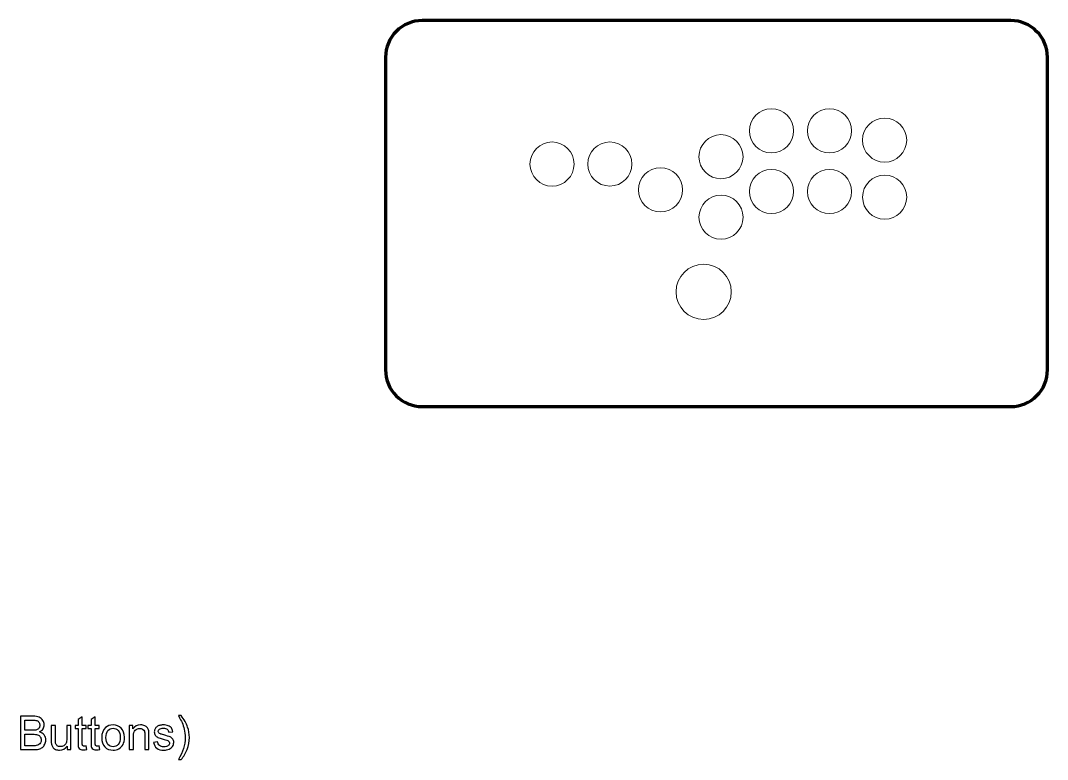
# Model space of a CAD drawing. Header units: millimetres. Extents: x 198 to 2323, y -968 to 148.
# Drawn here: x 1713 to 2271, y -702 to -300 of the extents above; entities that cross this region are included whole.
import ezdxf

# ---------------------------------------------------------------- set-up
doc = ezdxf.new("R2010")
doc.units = ezdxf.units.MM
doc.header["$MEASUREMENT"] = 0
doc.layers.add('Layer 1', color=7, linetype='Continuous')

msp = doc.modelspace()

# ---------------------------------------------------------------- linework, layer by layer
at = {"layer": 'Layer 1', "color": 250, "lineweight": 18}
for centre, major_axis, ratio in [((2121.1763, -359.9168), (0, 12.0001), 0.99999167), ((2152.7262, -359.9293), (0, 12.0001), 0.99999167), ((2182.7263, -364.9294), (0, 12.0001), 0.99999167), ((2093.7264, -373.9668), (0, 12.0001), 0.99999167), ((2001.8514, -377.9793), (0, 12.0001), 0.99999167), ((2033.3013, -377.9544), (0, 12.0001), 0.99999167), ((2060.8263, -391.9918), (0, 12.0001), 0.99999167), ((2121.1763, -392.9293), (0, 12.0001), 0.99999167), ((2152.7388, -392.9544), (0, 12.0001), 0.99999167), ((2182.7388, -395.9543), (0, 12.0001), 0.99999167), ((2093.7513, -406.9168), (0, 12.0001), 0.99999167), ((2084.3264, -447.4917), (0, 15), 1)]:
    msp.add_ellipse(centre, major_axis=major_axis, ratio=ratio, dxfattribs=at)
at = {"layer": 'Layer 1', "color": 250, "lineweight": 70}
msp.add_open_spline([(1931.2937, -299.9219), (1931.2937, -299.9219), (2251.2937, -299.9219), (2251.2937, -299.9219), (2262.2937, -299.9219), (2271.2937, -308.9219), (2271.2937, -319.9218), (2271.2937, -319.9218), (2271.2937, -489.922), (2271.2937, -489.922), (2271.2937, -500.9219), (2262.2937, -509.9219), (2251.2937, -509.9219), (2251.2937, -509.9219), (1931.2937, -509.9219), (1931.2937, -509.9219), (1920.2938, -509.9219), (1911.2937, -500.9219), (1911.2937, -489.922), (1911.2937, -489.922), (1911.2937, -319.9218), (1911.2937, -319.9218), (1911.2937, -308.9219), (1920.2938, -299.9219), (1931.2937, -299.9219)], degree=3, knots=[0, 0, 0, 0, 0.125, 0.125, 0.125, 0.25, 0.25, 0.25, 0.375, 0.375, 0.375, 0.5, 0.5, 0.5, 0.625, 0.625, 0.625, 0.75, 0.75, 0.75, 0.875, 0.875, 0.875, 1, 1, 1, 1], dxfattribs=at)
at = {"layer": 'Layer 1', "color": 250}
for points, knots in [([(1712.7894, -696.4707), (1712.7894, -696.4707), (1712.7894, -678.2843), (1712.7894, -678.2843), (1712.7894, -678.2843), (1719.6135, -678.2843), (1719.6135, -678.2843), (1721.0021, -678.2843), (1722.1154, -678.4663), (1722.9579, -678.8346), (1723.7961, -679.2029), (1724.4522, -679.7702), (1724.9264, -680.5364), (1725.4047, -681.2984), (1725.6418, -682.0985), (1725.6418, -682.9367), (1725.6418, -683.7114), (1725.4301, -684.4438), (1725.011, -685.1296), (1724.5919, -685.8154), (1723.9569, -686.37), (1723.106, -686.7933), (1724.2067, -687.115), (1725.0534, -687.6654), (1725.6418, -688.4443), (1726.2345, -689.219), (1726.5308, -690.1376), (1726.5308, -691.196), (1726.5308, -692.0511), (1726.3488, -692.8427), (1725.9889, -693.5751), (1725.6291, -694.3075), (1725.1846, -694.8705), (1724.6554, -695.2684), (1724.1263, -695.6621), (1723.4616, -695.9627), (1722.6658, -696.1659), (1721.8657, -696.3691), (1720.8878, -696.4707), (1719.7278, -696.4707), (1719.7278, -696.4707), (1712.7894, -696.4707), (1712.7894, -696.4707)], [0, 0, 0, 0, 0.07142857, 0.07142857, 0.07142857, 0.14285714, 0.14285714, 0.14285714, 0.21428571, 0.21428571, 0.21428571, 0.28571429, 0.28571429, 0.28571429, 0.35714286, 0.35714286, 0.35714286, 0.42857143, 0.42857143, 0.42857143, 0.5, 0.5, 0.5, 0.57142857, 0.57142857, 0.57142857, 0.64285714, 0.64285714, 0.64285714, 0.71428571, 0.71428571, 0.71428571, 0.78571429, 0.78571429, 0.78571429, 0.85714286, 0.85714286, 0.85714286, 0.92857143, 0.92857143, 0.92857143, 1, 1, 1, 1]), ([(1715.2024, -685.9297), (1715.2024, -685.9297), (1719.1352, -685.9297), (1719.1352, -685.9297), (1720.202, -685.9297), (1720.9682, -685.8577), (1721.4296, -685.718), (1722.0435, -685.536), (1722.5049, -685.2312), (1722.8139, -684.8079), (1723.123, -684.3845), (1723.2796, -683.8554), (1723.2796, -683.2161), (1723.2796, -682.6108), (1723.1357, -682.0774), (1722.8436, -681.6202), (1722.5557, -681.1587), (1722.1408, -680.8412), (1721.6032, -680.6719), (1721.0656, -680.5026), (1720.1427, -680.4179), (1718.8388, -680.4179), (1718.8388, -680.4179), (1715.2024, -680.4179), (1715.2024, -680.4179), (1715.2024, -680.4179), (1715.2024, -685.9297), (1715.2024, -685.9297)], [0, 0, 0, 0, 0.11111111, 0.11111111, 0.11111111, 0.22222222, 0.22222222, 0.22222222, 0.33333333, 0.33333333, 0.33333333, 0.44444444, 0.44444444, 0.44444444, 0.55555556, 0.55555556, 0.55555556, 0.66666667, 0.66666667, 0.66666667, 0.77777778, 0.77777778, 0.77777778, 0.88888889, 0.88888889, 0.88888889, 1, 1, 1, 1]), ([(1748.5314, -694.4768), (1748.5314, -694.4768), (1748.8362, -696.4495), (1748.8362, -696.4495), (1748.2097, -696.5808), (1747.6466, -696.6485), (1747.1556, -696.6485), (1746.347, -696.6485), (1745.7205, -696.5215), (1745.2717, -696.2633), (1744.8272, -696.005), (1744.514, -695.6706), (1744.3319, -695.2515), (1744.1499, -694.8324), (1744.061, -693.9519), (1744.061, -692.6099), (1744.061, -692.6099), (1744.061, -685.0153), (1744.061, -685.0153), (1744.061, -685.0153), (1742.41, -685.0153), (1742.41, -685.0153), (1742.41, -685.0153), (1742.41, -683.2881), (1742.41, -683.2881), (1742.41, -683.2881), (1744.061, -683.2881), (1744.061, -683.2881), (1744.061, -683.2881), (1744.061, -680.0284), (1744.061, -680.0284), (1744.061, -680.0284), (1746.2962, -678.6865), (1746.2962, -678.6865), (1746.2962, -678.6865), (1746.2962, -683.2881), (1746.2962, -683.2881), (1746.2962, -683.2881), (1748.5314, -683.2881), (1748.5314, -683.2881), (1748.5314, -683.2881), (1748.5314, -685.0153), (1748.5314, -685.0153), (1748.5314, -685.0153), (1746.2962, -685.0153), (1746.2962, -685.0153), (1746.2962, -685.0153), (1746.2962, -692.7369), (1746.2962, -692.7369), (1746.2962, -693.3761), (1746.3343, -693.7868), (1746.4147, -693.9688), (1746.4909, -694.1508), (1746.6179, -694.2948), (1746.7957, -694.4048), (1746.9735, -694.5107), (1747.2275, -694.5657), (1747.5577, -694.5657), (1747.8033, -694.5657), (1748.1292, -694.5361), (1748.5314, -694.4768)], [0, 0, 0, 0, 0.05, 0.05, 0.05, 0.1, 0.1, 0.1, 0.15, 0.15, 0.15, 0.2, 0.2, 0.2, 0.25, 0.25, 0.25, 0.3, 0.3, 0.3, 0.35, 0.35, 0.35, 0.4, 0.4, 0.4, 0.45, 0.45, 0.45, 0.5, 0.5, 0.5, 0.55, 0.55, 0.55, 0.6, 0.6, 0.6, 0.65, 0.65, 0.65, 0.7, 0.7, 0.7, 0.75, 0.75, 0.75, 0.8, 0.8, 0.8, 0.85, 0.85, 0.85, 0.9, 0.9, 0.9, 0.95, 0.95, 0.95, 1, 1, 1, 1]), ([(1755.5884, -694.4768), (1755.5884, -694.4768), (1755.8932, -696.4495), (1755.8932, -696.4495), (1755.2667, -696.5808), (1754.7036, -696.6485), (1754.2126, -696.6485), (1753.404, -696.6485), (1752.7775, -696.5215), (1752.3287, -696.2633), (1751.8842, -696.005), (1751.571, -695.6706), (1751.3889, -695.2515), (1751.2069, -694.8324), (1751.118, -693.9519), (1751.118, -692.6099), (1751.118, -692.6099), (1751.118, -685.0153), (1751.118, -685.0153), (1751.118, -685.0153), (1749.467, -685.0153), (1749.467, -685.0153), (1749.467, -685.0153), (1749.467, -683.2881), (1749.467, -683.2881), (1749.467, -683.2881), (1751.118, -683.2881), (1751.118, -683.2881), (1751.118, -683.2881), (1751.118, -680.0284), (1751.118, -680.0284), (1751.118, -680.0284), (1753.3532, -678.6865), (1753.3532, -678.6865), (1753.3532, -678.6865), (1753.3532, -683.2881), (1753.3532, -683.2881), (1753.3532, -683.2881), (1755.5884, -683.2881), (1755.5884, -683.2881), (1755.5884, -683.2881), (1755.5884, -685.0153), (1755.5884, -685.0153), (1755.5884, -685.0153), (1753.3532, -685.0153), (1753.3532, -685.0153), (1753.3532, -685.0153), (1753.3532, -692.7369), (1753.3532, -692.7369), (1753.3532, -693.3761), (1753.3913, -693.7868), (1753.4717, -693.9688), (1753.5479, -694.1508), (1753.6749, -694.2948), (1753.8527, -694.4048), (1754.0305, -694.5107), (1754.2845, -694.5657), (1754.6147, -694.5657), (1754.8603, -694.5657), (1755.1862, -694.5361), (1755.5884, -694.4768)], [0, 0, 0, 0, 0.05, 0.05, 0.05, 0.1, 0.1, 0.1, 0.15, 0.15, 0.15, 0.2, 0.2, 0.2, 0.25, 0.25, 0.25, 0.3, 0.3, 0.3, 0.35, 0.35, 0.35, 0.4, 0.4, 0.4, 0.45, 0.45, 0.45, 0.5, 0.5, 0.5, 0.55, 0.55, 0.55, 0.6, 0.6, 0.6, 0.65, 0.65, 0.65, 0.7, 0.7, 0.7, 0.75, 0.75, 0.75, 0.8, 0.8, 0.8, 0.85, 0.85, 0.85, 0.9, 0.9, 0.9, 0.95, 0.95, 0.95, 1, 1, 1, 1]), ([(1800.2204, -701.8047), (1800.2204, -701.8047), (1798.6202, -701.8047), (1798.6202, -701.8047), (1801.0925, -697.8381), (1802.3286, -693.8672), (1802.3286, -689.8921), (1802.3286, -688.3385), (1802.1508, -686.7975), (1801.7952, -685.2693), (1801.5158, -684.0289), (1801.1221, -682.8394), (1800.6183, -681.6964), (1800.2966, -680.9555), (1799.6277, -679.7152), (1798.6202, -677.9795), (1798.6202, -677.9795), (1800.2204, -677.9795), (1800.2204, -677.9795), (1801.7698, -680.0538), (1802.917, -682.1366), (1803.6621, -684.2279), (1804.2971, -686.0271), (1804.6146, -687.9109), (1804.6146, -689.8794), (1804.6146, -692.1104), (1804.187, -694.2694), (1803.3319, -696.3522), (1802.481, -698.435), (1801.4438, -700.2511), (1800.2204, -701.8047)], [0, 0, 0, 0, 0.1, 0.1, 0.1, 0.2, 0.2, 0.2, 0.3, 0.3, 0.3, 0.4, 0.4, 0.4, 0.5, 0.5, 0.5, 0.6, 0.6, 0.6, 0.7, 0.7, 0.7, 0.8, 0.8, 0.8, 0.9, 0.9, 0.9, 1, 1, 1, 1]), ([(1738.164, -696.4707), (1738.164, -696.4707), (1738.164, -694.5107), (1738.164, -694.5107), (1737.1395, -696.005), (1735.751, -696.7501), (1733.9942, -696.7501), (1733.2195, -696.7501), (1732.4956, -696.6019), (1731.8225, -696.3056), (1731.1494, -696.005), (1730.6498, -695.6325), (1730.3239, -695.1838), (1729.9979, -694.7308), (1729.7693, -694.1805), (1729.6381, -693.5285), (1729.5492, -693.0883), (1729.5026, -692.394), (1729.5026, -691.4457), (1729.5026, -691.4457), (1729.5026, -683.2881), (1729.5026, -683.2881), (1729.5026, -683.2881), (1731.7378, -683.2881), (1731.7378, -683.2881), (1731.7378, -683.2881), (1731.7378, -690.5821), (1731.7378, -690.5821), (1731.7378, -691.7463), (1731.7844, -692.5337), (1731.8733, -692.9359), (1732.013, -693.5243), (1732.3093, -693.9815), (1732.7665, -694.3159), (1733.2195, -694.6504), (1733.7783, -694.8197), (1734.4471, -694.8197), (1735.116, -694.8197), (1735.7425, -694.6504), (1736.3267, -694.3075), (1736.9109, -693.9646), (1737.3258, -693.4947), (1737.5713, -692.9062), (1737.8126, -692.3178), (1737.9354, -691.4584), (1737.9354, -690.3366), (1737.9354, -690.3366), (1737.9354, -683.2881), (1737.9354, -683.2881), (1737.9354, -683.2881), (1740.1706, -683.2881), (1740.1706, -683.2881), (1740.1706, -683.2881), (1740.1706, -696.4707), (1740.1706, -696.4707), (1740.1706, -696.4707), (1738.164, -696.4707), (1738.164, -696.4707)], [0, 0, 0, 0, 0.05263158, 0.05263158, 0.05263158, 0.10526316, 0.10526316, 0.10526316, 0.15789474, 0.15789474, 0.15789474, 0.21052632, 0.21052632, 0.21052632, 0.26315789, 0.26315789, 0.26315789, 0.31578947, 0.31578947, 0.31578947, 0.36842105, 0.36842105, 0.36842105, 0.42105263, 0.42105263, 0.42105263, 0.47368421, 0.47368421, 0.47368421, 0.52631579, 0.52631579, 0.52631579, 0.57894737, 0.57894737, 0.57894737, 0.63157895, 0.63157895, 0.63157895, 0.68421053, 0.68421053, 0.68421053, 0.73684211, 0.73684211, 0.73684211, 0.78947368, 0.78947368, 0.78947368, 0.84210526, 0.84210526, 0.84210526, 0.89473684, 0.89473684, 0.89473684, 0.94736842, 0.94736842, 0.94736842, 1, 1, 1, 1]), ([(1756.9558, -689.8794), (1756.9558, -687.4452), (1757.6331, -685.6418), (1758.992, -684.4692), (1760.1223, -683.4955), (1761.5066, -683.0087), (1763.1365, -683.0087), (1764.9441, -683.0087), (1766.4258, -683.6014), (1767.5772, -684.7867), (1768.7245, -685.9678), (1769.3002, -687.6061), (1769.3002, -689.6931), (1769.3002, -691.3865), (1769.0462, -692.7157), (1768.5382, -693.6852), (1768.0302, -694.6546), (1767.2894, -695.4081), (1766.3157, -695.9458), (1765.3463, -696.4834), (1764.2837, -696.7501), (1763.1365, -696.7501), (1761.2907, -696.7501), (1759.8006, -696.1617), (1758.6618, -694.9806), (1757.5231, -693.7995), (1756.9558, -692.0977), (1756.9558, -689.8794)], [0, 0, 0, 0, 0.11111111, 0.11111111, 0.11111111, 0.22222222, 0.22222222, 0.22222222, 0.33333333, 0.33333333, 0.33333333, 0.44444444, 0.44444444, 0.44444444, 0.55555556, 0.55555556, 0.55555556, 0.66666667, 0.66666667, 0.66666667, 0.77777778, 0.77777778, 0.77777778, 0.88888889, 0.88888889, 0.88888889, 1, 1, 1, 1]), ([(1759.2418, -689.8836), (1759.2418, -691.5685), (1759.6101, -692.83), (1760.3467, -693.664), (1761.0875, -694.5022), (1762.0146, -694.9213), (1763.1365, -694.9213), (1764.2456, -694.9213), (1765.1685, -694.5022), (1765.9093, -693.6598), (1766.6459, -692.8173), (1767.0142, -691.5346), (1767.0142, -689.8117), (1767.0142, -688.1861), (1766.6417, -686.9542), (1765.9008, -686.1202), (1765.16, -685.282), (1764.2371, -684.8629), (1763.1365, -684.8629), (1762.0146, -684.8629), (1761.0875, -685.2778), (1760.3467, -686.1117), (1759.6101, -686.9457), (1759.2418, -688.203), (1759.2418, -689.8836)], [0, 0, 0, 0, 0.125, 0.125, 0.125, 0.25, 0.25, 0.25, 0.375, 0.375, 0.375, 0.5, 0.5, 0.5, 0.625, 0.625, 0.625, 0.75, 0.75, 0.75, 0.875, 0.875, 0.875, 1, 1, 1, 1]), ([(1771.9206, -696.4707), (1771.9206, -696.4707), (1771.9206, -683.2881), (1771.9206, -683.2881), (1771.9206, -683.2881), (1773.9272, -683.2881), (1773.9272, -683.2881), (1773.9272, -683.2881), (1773.9272, -685.1592), (1773.9272, -685.1592), (1774.8924, -683.7241), (1776.2894, -683.0087), (1778.114, -683.0087), (1778.9098, -683.0087), (1779.638, -683.1526), (1780.3026, -683.4363), (1780.9672, -683.7199), (1781.4668, -684.0967), (1781.797, -684.5581), (1782.1272, -685.0195), (1782.36, -685.5699), (1782.4912, -686.2049), (1782.5717, -686.6197), (1782.614, -687.3436), (1782.614, -688.3766), (1782.614, -688.3766), (1782.614, -696.4707), (1782.614, -696.4707), (1782.614, -696.4707), (1780.3788, -696.4707), (1780.3788, -696.4707), (1780.3788, -696.4707), (1780.3788, -688.4612), (1780.3788, -688.4612), (1780.3788, -687.5511), (1780.2941, -686.8695), (1780.1206, -686.4208), (1779.947, -685.972), (1779.638, -685.6122), (1779.1977, -685.3413), (1778.7574, -685.0746), (1778.2367, -684.9391), (1777.6441, -684.9391), (1776.6958, -684.9391), (1775.8788, -685.2397), (1775.1887, -685.845), (1774.4987, -686.4462), (1774.1558, -687.5934), (1774.1558, -689.2783), (1774.1558, -689.2783), (1774.1558, -696.4707), (1774.1558, -696.4707), (1774.1558, -696.4707), (1771.9206, -696.4707), (1771.9206, -696.4707)], [0, 0, 0, 0, 0.05555556, 0.05555556, 0.05555556, 0.11111111, 0.11111111, 0.11111111, 0.16666667, 0.16666667, 0.16666667, 0.22222222, 0.22222222, 0.22222222, 0.27777778, 0.27777778, 0.27777778, 0.33333333, 0.33333333, 0.33333333, 0.38888889, 0.38888889, 0.38888889, 0.44444444, 0.44444444, 0.44444444, 0.5, 0.5, 0.5, 0.55555556, 0.55555556, 0.55555556, 0.61111111, 0.61111111, 0.61111111, 0.66666667, 0.66666667, 0.66666667, 0.72222222, 0.72222222, 0.72222222, 0.77777778, 0.77777778, 0.77777778, 0.83333333, 0.83333333, 0.83333333, 0.88888889, 0.88888889, 0.88888889, 0.94444444, 0.94444444, 0.94444444, 1, 1, 1, 1]), ([(1785.1582, -692.5337), (1785.1582, -692.5337), (1787.368, -692.1781), (1787.368, -692.1781), (1787.4908, -693.0629), (1787.8379, -693.7402), (1788.4052, -694.2143), (1788.9724, -694.6842), (1789.7683, -694.9213), (1790.7843, -694.9213), (1791.813, -694.9213), (1792.575, -694.7139), (1793.0745, -694.2948), (1793.5698, -693.8799), (1793.8196, -693.3888), (1793.8196, -692.8258), (1793.8196, -692.322), (1793.5952, -691.9241), (1793.1507, -691.6362), (1792.8375, -691.4373), (1792.0755, -691.1875), (1790.8647, -690.8785), (1789.2307, -690.4678), (1788.1004, -690.1122), (1787.4654, -689.8117), (1786.8346, -689.5069), (1786.3562, -689.092), (1786.0303, -688.5586), (1785.7043, -688.0294), (1785.5392, -687.441), (1785.5392, -686.7975), (1785.5392, -686.2091), (1785.6747, -685.6672), (1785.9414, -685.1677), (1786.2123, -684.6682), (1786.5764, -684.2533), (1787.0378, -683.9231), (1787.3849, -683.6691), (1787.8591, -683.4532), (1788.456, -683.2754), (1789.0571, -683.0976), (1789.6963, -683.0087), (1790.3821, -683.0087), (1791.4151, -683.0087), (1792.321, -683.1569), (1793.0999, -683.4574), (1793.8831, -683.7538), (1794.4588, -684.1602), (1794.8314, -684.6682), (1795.1997, -685.1804), (1795.4579, -685.862), (1795.5976, -686.7171), (1795.5976, -686.7171), (1793.4132, -687.0219), (1793.4132, -687.0219), (1793.3158, -686.3361), (1793.028, -685.7985), (1792.5538, -685.4132), (1792.0797, -685.028), (1791.4108, -684.8375), (1790.543, -684.8375), (1789.5228, -684.8375), (1788.7904, -685.0068), (1788.3544, -685.3455), (1787.9183, -685.6842), (1787.6982, -686.0821), (1787.6982, -686.5351), (1787.6982, -686.8229), (1787.7871, -687.0854), (1787.9691, -687.3182), (1788.1512, -687.5553), (1788.4348, -687.7543), (1788.8243, -687.9109), (1789.0486, -687.9956), (1789.7006, -688.1861), (1790.7928, -688.4824), (1792.3676, -688.9015), (1793.4682, -689.2486), (1794.0948, -689.5153), (1794.7213, -689.782), (1795.2124, -690.1757), (1795.568, -690.6837), (1795.9278, -691.196), (1796.1056, -691.831), (1796.1056, -692.593), (1796.1056, -693.3338), (1795.8897, -694.0323), (1795.4537, -694.6885), (1795.0176, -695.3446), (1794.3911, -695.8526), (1793.5741, -696.2125), (1792.7528, -696.5723), (1791.8257, -696.7501), (1790.7928, -696.7501), (1789.0825, -696.7501), (1787.7744, -696.3945), (1786.8769, -695.6875), (1785.9795, -694.9763), (1785.408, -693.9265), (1785.1582, -692.5337)], [0, 0, 0, 0, 0.03030303, 0.03030303, 0.03030303, 0.06060606, 0.06060606, 0.06060606, 0.09090909, 0.09090909, 0.09090909, 0.12121212, 0.12121212, 0.12121212, 0.15151515, 0.15151515, 0.15151515, 0.18181818, 0.18181818, 0.18181818, 0.21212121, 0.21212121, 0.21212121, 0.24242424, 0.24242424, 0.24242424, 0.27272727, 0.27272727, 0.27272727, 0.3030303, 0.3030303, 0.3030303, 0.33333333, 0.33333333, 0.33333333, 0.36363636, 0.36363636, 0.36363636, 0.39393939, 0.39393939, 0.39393939, 0.42424242, 0.42424242, 0.42424242, 0.45454545, 0.45454545, 0.45454545, 0.48484848, 0.48484848, 0.48484848, 0.51515152, 0.51515152, 0.51515152, 0.54545455, 0.54545455, 0.54545455, 0.57575758, 0.57575758, 0.57575758, 0.60606061, 0.60606061, 0.60606061, 0.63636364, 0.63636364, 0.63636364, 0.66666667, 0.66666667, 0.66666667, 0.6969697, 0.6969697, 0.6969697, 0.72727273, 0.72727273, 0.72727273, 0.75757576, 0.75757576, 0.75757576, 0.78787879, 0.78787879, 0.78787879, 0.81818182, 0.81818182, 0.81818182, 0.84848485, 0.84848485, 0.84848485, 0.87878788, 0.87878788, 0.87878788, 0.90909091, 0.90909091, 0.90909091, 0.93939394, 0.93939394, 0.93939394, 0.96969697, 0.96969697, 0.96969697, 1, 1, 1, 1]), ([(1715.2024, -694.3371), (1715.2024, -694.3371), (1719.7321, -694.3371), (1719.7321, -694.3371), (1720.511, -694.3371), (1721.0571, -694.3075), (1721.3746, -694.2482), (1721.9249, -694.1508), (1722.3906, -693.9857), (1722.7631, -693.7529), (1723.1357, -693.5201), (1723.4405, -693.1814), (1723.6818, -692.7369), (1723.9231, -692.2924), (1724.0416, -691.7802), (1724.0416, -691.2002), (1724.0416, -690.5186), (1723.868, -689.9302), (1723.5167, -689.4264), (1723.1695, -688.9227), (1722.6869, -688.5713), (1722.0689, -688.3681), (1721.455, -688.1649), (1720.566, -688.0633), (1719.4103, -688.0633), (1719.4103, -688.0633), (1715.2024, -688.0633), (1715.2024, -688.0633), (1715.2024, -688.0633), (1715.2024, -694.3371), (1715.2024, -694.3371)], [0, 0, 0, 0, 0.1, 0.1, 0.1, 0.2, 0.2, 0.2, 0.3, 0.3, 0.3, 0.4, 0.4, 0.4, 0.5, 0.5, 0.5, 0.6, 0.6, 0.6, 0.7, 0.7, 0.7, 0.8, 0.8, 0.8, 0.9, 0.9, 0.9, 1, 1, 1, 1])]:
    msp.add_open_spline(points, degree=3, knots=knots, dxfattribs=at)

doc.saveas('drawing.dxf')
